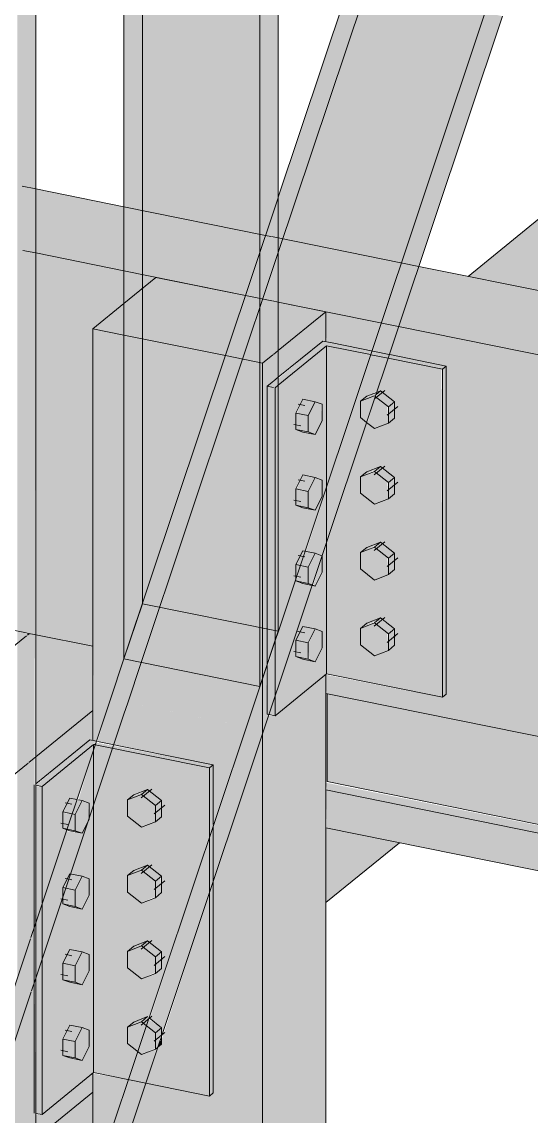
# Model space of a CAD drawing. Header units: inches. Extents: x -8719 to -3484, y -2874 to 4085.
# Drawn here: x -5557.04 to -5538.6, y -469.02 to -429.39 of the extents above; entities that cross this region are included whole.
import ezdxf

# ---------------------------------------------------------------- set-up
doc = ezdxf.new("R2010")
doc.units = ezdxf.units.IN
doc.header["$MEASUREMENT"] = 0
for name, color, linetype, lineweight in [('A-GLAZ-CWMG', 51, 'Continuous', 9), ('S-BEAM', 12, 'Continuous', 9), ('S-BEAM-1', 63, 'Continuous', 9), ('S-BEAM-2', 143, 'Continuous', 9), ('S-COLS', 52, 'Continuous', 9), ('S-COLS-1', 22, 'Continuous', 9), ('S-FSTN', 2, 'Continuous', 9)]:
    doc.layers.add(name, color=color, linetype=linetype, lineweight=lineweight)
doc.layers.add('A-GLAZ-CWMG-1', color=13, linetype='Continuous', lineweight=9, transparency=0.4)

# ---------------------------------------------------------------- blocks, each defined once
blk = doc.blocks.new('Dimension Lumber - GLULAM - 5_125 in_ x 15 in_-2000023-STRUCTURAL - 3D - SOUTHEAST')
at = {"layer": 'S-BEAM-1'}
h = blk.add_hatch(color=256, dxfattribs=at)
h.paths.add_polyline_path([(8643.268, -511.744), (8651, -505.452), (8651, -500.792), (8638.681, -510.816), (8643.182, -511.727)], flags=0)
h.paths.add_polyline_path([(8659.046, -498.905), (8662.241, -496.305), (8662.241, -495.074), (8660.468, -493.088), (8659.046, -494.244)], flags=0)
h.paths.add_polyline_path([(8662.241, -492.4), (8662.241, -491.645), (8661.85, -491.963)], flags=0)
h.paths.add_polyline_path([(8667.832, -491.756), (8668.614, -491.119), (8668.614, -486.459), (8667.832, -487.096), (8667.832, -488.652)], flags=0)
h.paths.add_polyline_path([(8676.618, -484.607), (8676.718, -484.525), (8676.618, -484.504)], flags=0)
h.paths.add_polyline_path([(8679.812, -479.915), (8679.812, -477.347), (8677.285, -479.403), (8677.841, -479.516)], flags=0)
h.paths.add_polyline_path([(8685.403, -477.458), (8688.597, -474.859), (8688.597, -470.199), (8685.403, -472.798)], flags=0)
h.paths.add_polyline_path([(8694.189, -470.309), (8697.383, -467.71), (8697.383, -463.05), (8694.189, -465.649)], flags=0)
h.paths.add_polyline_path([(8702.974, -463.16), (8706.169, -460.561), (8706.169, -455.901), (8702.974, -458.5)], flags=0)
h.paths.add_polyline_path([(8711.76, -456.011), (8713.827, -454.329), (8713.827, -452.005), (8711.76, -451.587), (8711.76, -453.924)], flags=0)
h.paths.add_polyline_path([(8732.006, -439.537), (8753.997, -421.642), (8749.411, -420.714), (8727.419, -438.609), (8730.838, -439.301)], flags=0)
h = blk.add_hatch(color=256, dxfattribs=at)
h.paths.add_polyline_path([(8651, -513.309), (8651, -505.452), (8643.268, -511.744)], flags=0)
h.paths.add_polyline_path([(8659.046, -512.728), (8662.241, -510.129), (8662.241, -496.305), (8659.046, -498.905), (8659.046, -508.648)], flags=0)
h.paths.add_polyline_path([(8667.832, -505.579), (8668.614, -504.942), (8668.614, -502.218), (8667.832, -501.341), (8667.832, -505.19)], flags=0)
h.paths.add_polyline_path([(8668.614, -499.544), (8668.614, -491.119), (8667.832, -491.756), (8667.832, -498.667)], flags=0)
h.paths.add_polyline_path([(8676.618, -498.43), (8679.812, -495.831), (8679.812, -485.151), (8676.718, -484.525), (8676.618, -484.607), (8676.618, -488.652)], flags=0)
h.paths.add_polyline_path([(8685.403, -491.281), (8686.229, -490.61), (8686.229, -486.45), (8685.403, -486.283), (8685.403, -490.016)], flags=0)
h.paths.add_polyline_path([(8695.475, -483.086), (8697.383, -481.533), (8697.383, -467.71), (8694.189, -470.309), (8694.189, -482.825), (8695.455, -483.082)], flags=0)
h.paths.add_polyline_path([(8688.597, -481.693), (8688.597, -474.859), (8685.403, -477.458), (8685.403, -481.047), (8687.571, -481.485)], flags=0)
h.paths.add_polyline_path([(8702.974, -476.984), (8706.169, -474.384), (8706.169, -460.561), (8702.974, -463.16)], flags=0)
h.paths.add_polyline_path([(8722.267, -461.285), (8724.931, -459.117), (8722.267, -458.578)], flags=0)
h.paths.add_polyline_path([(8711.76, -456.982), (8713.715, -455.391), (8713.827, -455.391), (8713.827, -454.329), (8711.76, -456.011)], flags=0)
h.paths.add_polyline_path([(8722.267, -456.944), (8722.315, -456.905), (8722.267, -456.905)], flags=0)
h.paths.add_polyline_path([(8736.597, -440.467), (8736.597, -437.484), (8736.291, -437.421), (8736.291, -436.051), (8732.006, -439.537), (8736.291, -440.405)], flags=0)
h.paths.add_polyline_path([(8743.739, -436.765), (8743.739, -431.673), (8743.432, -431.61), (8743.432, -430.24), (8737.072, -435.415), (8743.432, -436.703)], flags=0)
h.paths.add_polyline_path([(8750.88, -430.954), (8750.88, -425.862), (8750.573, -425.799), (8750.573, -424.429), (8744.213, -429.604), (8750.573, -430.892)], flags=0)
h.paths.add_polyline_path([(8753.997, -424.328), (8753.997, -421.642), (8751.355, -423.793)], flags=0)
at = {"layer": 'S-BEAM'}
for p, q in [((8749.411, -420.714), (8727.419, -438.609)), ((8711.427, -451.622), (8706.169, -455.901)), ((8711.528, -451.54), (8711.455, -451.6)), ((8711.76, -456.011), (8713.827, -454.329)), ((8711.509, -456.216), (8711.76, -456.011)), ((8706.169, -460.561), (8711.486, -456.234)), ((8722.267, -461.285), (8724.931, -459.117)), ((8711.794, -469.807), (8713.827, -468.153))]:
    blk.add_line(p, q, dxfattribs=at)
blk = doc.blocks.new('Rectangular Mullion - Stud - Vertical-1967715-STRUCTURAL - 3D - SOUTHEAST')
at = {"layer": 'A-GLAZ-CWMG-1'}
for points in [[(8719.931, -416.505), (8719.876, -415.765), (8715.624, -414.904), (8715.01, -415.509), (8719.876, -416.494)], [(8714.954, -421.404), (8719.876, -416.56), (8714.954, -415.563), (8714.954, -420.714)], [(8719.876, -416.56), (8719.876, -416.494), (8715.01, -415.509), (8715.013, -415.575), (8719.606, -416.505)], [(8720.083, -437.124), (8720.545, -435.741), (8720.545, -415.901), (8719.876, -416.56), (8719.876, -437.082), (8719.931, -437.093)], [(8719.931, -416.505), (8720.545, -415.901), (8719.901, -415.77), (8719.906, -415.901)], [(8719.876, -437.082), (8719.876, -416.56), (8714.954, -421.404), (8714.954, -436.086)], [(8714.954, -439.589), (8716.114, -438.645), (8719.355, -439.301), (8719.876, -437.743), (8719.876, -437.082), (8714.954, -436.086), (8714.954, -438.645)], [(8719.876, -437.743), (8720.083, -437.124), (8719.876, -437.082)], [(8714.954, -452.465), (8719.355, -439.301), (8716.114, -438.645), (8714.954, -439.589), (8714.954, -452.233)]]:
    blk.add_hatch(color=256, dxfattribs=at).paths.add_polyline_path(points, flags=0)
at = {"layer": 'A-GLAZ-CWMG'}
for p, q in [((8715.01, -415.509), (8715.624, -414.904)), ((8715.624, -415.633), (8715.624, -414.904)), ((8715.624, -414.904), (8719.901, -415.77)), ((8714.954, -415.563), (8715.01, -415.509)), ((8719.876, -416.56), (8714.954, -415.563)), ((8714.954, -415.563), (8714.954, -421.404)), ((8715.01, -415.509), (8719.931, -416.505)), ((8715.624, -420.745), (8715.624, -415.633)), ((8719.901, -415.77), (8720.545, -415.901)), ((8720.545, -415.901), (8719.931, -416.505)), ((8720.545, -415.901), (8720.545, -451.459)), ((8719.931, -416.505), (8719.876, -416.56)), ((8719.876, -416.56), (8719.876, -453.461)), ((8715.624, -450.462), (8715.624, -420.745)), ((8714.954, -421.404), (8714.954, -452.465)), ((8715.624, -450.462), (8714.954, -452.465)), ((8720.545, -451.459), (8715.624, -450.462)), ((8719.876, -453.461), (8720.545, -451.459)), ((8714.954, -452.465), (8719.876, -453.461))]:
    blk.add_line(p, q, dxfattribs=at)
blk = doc.blocks.new('Rectangular Mullion - Stud - Vertical-1967719-STRUCTURAL - 3D - SOUTHEAST')
at = {"layer": 'A-GLAZ-CWMG-1'}
for points in [[(8725.005, -438.12), (8728.035, -429.057), (8723.74, -428.187), (8723.252, -427.645), (8720.545, -435.771), (8720.545, -437.217), (8722.073, -437.527)], [(8725.631, -438.247), (8728.661, -429.184), (8728.035, -429.057), (8725.005, -438.12)], [(8720.545, -437.217), (8720.535, -435.771), (8720.083, -437.124), (8720.294, -437.167)], [(8720.545, -439.542), (8720.545, -437.217), (8720.083, -437.124), (8719.355, -439.301), (8720.335, -439.499)], [(8723.937, -441.313), (8725.005, -438.12), (8720.545, -437.217), (8720.545, -439.542), (8722.267, -439.89), (8722.295, -440.98), (8723.907, -441.307)], [(8724.564, -441.44), (8725.631, -438.247), (8725.005, -438.12), (8723.937, -441.313), (8724.253, -441.377)], [(8719.876, -453.461), (8720.146, -452.652), (8720.146, -442.586), (8720.545, -442.262), (8720.545, -439.542), (8719.355, -439.301), (8714.954, -452.465), (8719.388, -453.362)], [(8720.146, -452.652), (8720.545, -451.459), (8720.545, -442.262), (8720.146, -442.586), (8720.146, -451.459)], [(8719.876, -455.462), (8720.204, -454.479), (8720.146, -454.468), (8720.101, -452.789), (8719.388, -454.92)], [(8719.876, -455.462), (8719.388, -454.92), (8714.466, -453.924), (8714.954, -454.466), (8719.388, -455.364)]]:
    blk.add_hatch(color=256, dxfattribs=at).paths.add_polyline_path(points, flags=0)
h = blk.add_hatch(color=256, dxfattribs=at)
h.paths.add_polyline_path([(8719.388, -454.92), (8719.876, -453.461), (8714.954, -452.465), (8714.466, -453.924), (8717.69, -454.576)], flags=0)
h.paths.add_polyline_path([(8720.545, -442.262), (8722.155, -440.952), (8722.267, -440.952), (8722.267, -439.89), (8720.545, -439.542), (8720.545, -441.443)], flags=0)
h = blk.add_hatch(color=256, dxfattribs=at)
h.paths.add_polyline_path([(8720.545, -451.459), (8721.179, -449.559), (8721.232, -448.939), (8721.43, -448.544), (8721.523, -448.536), (8723.937, -441.313), (8722.155, -440.952), (8720.545, -442.315), (8720.545, -449.729)], flags=0)
h.paths.add_polyline_path([(8721.878, -447.08), (8721.179, -446.897), (8721.219, -446.224), (8721.472, -445.81), (8722.129, -445.985), (8722.129, -446.579), (8721.969, -446.897)], flags=0)
h.paths.add_polyline_path([(8721.878, -444.338), (8721.179, -444.155), (8721.232, -443.455), (8721.467, -443.068), (8722.129, -443.243), (8722.129, -443.837), (8721.952, -444.19)], flags=0)
h = blk.add_hatch(color=256, dxfattribs=at)
h.paths.add_polyline_path([(8720.204, -454.479), (8721.769, -449.8), (8721.179, -449.638), (8721.133, -449.702), (8720.146, -452.789), (8720.146, -454.468)], flags=0)
h.paths.add_polyline_path([(8722.128, -448.726), (8723.743, -443.895), (8723.526, -443.723), (8723.536, -443.121), (8723.883, -442.896), (8724.125, -442.753), (8724.564, -441.44), (8723.937, -441.313), (8721.552, -448.568), (8722.073, -448.706)], flags=0)
h = blk.add_hatch(color=256, dxfattribs=at)
h.paths.add_polyline_path([(8721.769, -449.8), (8722.128, -448.726), (8721.666, -448.591), (8721.514, -448.561), (8721.195, -449.644), (8721.674, -449.78)], flags=0)
h.paths.add_polyline_path([(8723.743, -443.895), (8724.099, -442.812), (8723.626, -443.048), (8723.526, -443.129), (8723.526, -443.723)], flags=0)
h = blk.add_hatch(color=256, dxfattribs=at)
h.paths.add_polyline_path([(8721.179, -449.563), (8721.487, -448.555), (8721.43, -448.544), (8721.179, -449.135), (8721.179, -449.559)], flags=0)
h.paths.add_polyline_path([(8721.878, -447.08), (8722.129, -446.579), (8722.129, -445.985), (8721.666, -445.85), (8721.43, -445.802), (8721.179, -446.394), (8721.195, -446.902), (8721.674, -447.039), (8721.853, -447.075)], flags=0)
h.paths.add_polyline_path([(8721.878, -444.338), (8722.129, -443.837), (8722.097, -443.232), (8721.556, -443.086), (8721.43, -443.06), (8721.179, -443.682), (8721.195, -444.16), (8721.674, -444.297)], flags=0)
at = {"layer": 'A-GLAZ-CWMG'}
for p, q in [((8720.545, -435.741), (8723.252, -427.645)), ((8723.74, -428.187), (8720.545, -437.742)), ((8728.174, -428.641), (8719.388, -454.92)), ((8728.661, -429.184), (8719.876, -455.462)), ((8714.954, -452.465), (8720.535, -435.771)), ((8720.545, -437.742), (8715.581, -452.592)), ((8714.466, -453.924), (8714.954, -452.465)), ((8715.581, -452.592), (8715.093, -454.05)), ((8715.093, -454.05), (8714.954, -454.466))]:
    blk.add_line(p, q, dxfattribs=at)
blk = doc.blocks.new('Rectangular Mullion - Stud - Vertical-V413-STRUCTURAL - 3D - SOUTHEAST')
at = {"layer": 'A-GLAZ-CWMG-1'}
h = blk.add_hatch(color=256, dxfattribs=at)
h.paths.add_polyline_path([(8710.603, -481.199), (8711.09, -479.74), (8706.169, -478.743), (8705.681, -480.202), (8710.408, -481.159)], flags=0)
h.paths.add_polyline_path([(8711.76, -477.737), (8712.76, -474.745), (8712.76, -469.021), (8711.76, -469.835)], flags=0)
h.paths.add_polyline_path([(8713.827, -471.554), (8715.116, -467.698), (8713.827, -467.474), (8713.827, -469.807)], flags=0)
h.paths.add_polyline_path([(8718.19, -458.505), (8719.249, -455.335), (8714.954, -454.466), (8714.466, -453.924), (8713.995, -455.448), (8718.19, -456.297), (8718.19, -458.462)], flags=0)
h = blk.add_hatch(color=256, dxfattribs=at)
h.paths.add_polyline_path([(8711.09, -481.741), (8712.76, -476.746), (8712.76, -474.745), (8710.603, -481.199), (8710.745, -481.357)], flags=0)
h.paths.add_polyline_path([(8713.827, -473.556), (8715.743, -467.825), (8715.116, -467.698), (8713.827, -471.554)], flags=0)
h.paths.add_polyline_path([(8718.19, -460.506), (8719.876, -455.462), (8719.249, -455.335), (8718.19, -458.505)], flags=0)
h = blk.add_hatch(color=256, dxfattribs=at)
h.paths.add_polyline_path([(8711.986, -468.963), (8713.855, -467.443), (8715.116, -467.698), (8715.456, -466.681), (8715.086, -466.387), (8715.086, -465.794), (8715.467, -465.551), (8715.854, -465.45), (8715.883, -465.403), (8718.19, -458.462), (8718.178, -456.295), (8713.943, -455.491), (8713.307, -457.563), (8713.689, -457.682), (8713.689, -458.276), (8713.438, -458.777), (8712.869, -458.703), (8711.76, -462.019), (8711.76, -468.918)], flags=0)
h.paths.add_polyline_path([(8713.438, -467.003), (8712.74, -466.812), (8712.781, -466.143), (8712.994, -465.725), (8713.689, -465.908), (8713.689, -466.501), (8713.439, -467)], flags=0)
h.paths.add_polyline_path([(8713.438, -464.261), (8712.74, -464.078), (8712.793, -463.378), (8712.991, -462.983), (8713.689, -463.166), (8713.689, -463.76), (8713.501, -464.134)], flags=0)
h.paths.add_polyline_path([(8715.59, -464.044), (8715.086, -463.646), (8715.086, -463.052), (8715.467, -462.81), (8715.854, -462.708), (8716.316, -463.074), (8716.286, -463.693), (8715.94, -463.909), (8715.593, -464.043)], flags=0)
h.paths.add_polyline_path([(8713.438, -461.519), (8712.74, -461.336), (8712.779, -460.663), (8712.991, -460.241), (8713.689, -460.424), (8713.689, -461.018), (8713.53, -461.336)], flags=0)
h.paths.add_polyline_path([(8715.59, -461.303), (8715.086, -460.904), (8715.086, -460.31), (8715.469, -460.067), (8715.854, -459.966), (8716.316, -460.332), (8716.281, -460.954), (8715.94, -461.167), (8715.602, -461.298)], flags=0)
h.paths.add_polyline_path([(8715.59, -458.561), (8715.086, -458.162), (8715.096, -457.56), (8715.443, -457.335), (8715.813, -457.192), (8716.316, -457.591), (8716.281, -458.213), (8715.93, -458.429), (8715.667, -458.531)], flags=0)
h = blk.add_hatch(color=256, dxfattribs=at)
h.paths.add_polyline_path([(8713.438, -467.003), (8713.689, -466.501), (8713.689, -465.908), (8713.226, -465.772), (8712.991, -465.725), (8712.74, -466.316), (8712.779, -466.834), (8713.318, -466.978)], flags=0)
h.paths.add_polyline_path([(8715.456, -466.68), (8715.854, -465.45), (8715.813, -465.417), (8715.31, -465.612), (8715.086, -465.794), (8715.11, -466.406), (8715.389, -466.627)], flags=0)
h.paths.add_polyline_path([(8713.438, -464.261), (8713.689, -463.76), (8713.689, -463.166), (8713.226, -463.031), (8712.991, -462.983), (8712.74, -463.575), (8712.755, -464.083), (8713.307, -464.234), (8713.403, -464.254)], flags=0)
h.paths.add_polyline_path([(8715.59, -464.044), (8716.213, -463.752), (8716.316, -463.668), (8716.269, -463.036), (8715.813, -462.676), (8715.272, -462.901), (8715.086, -463.052), (8715.086, -463.646), (8715.511, -463.982)], flags=0)
h.paths.add_polyline_path([(8713.438, -461.519), (8713.689, -461.018), (8713.689, -460.424), (8713.226, -460.289), (8712.991, -460.241), (8712.74, -460.833), (8712.747, -461.338), (8713.307, -461.492), (8713.413, -461.514)], flags=0)
h.paths.add_polyline_path([(8715.59, -461.303), (8716.213, -461.01), (8716.316, -460.926), (8716.269, -460.295), (8715.813, -459.934), (8715.248, -460.179), (8715.086, -460.31), (8715.086, -460.904), (8715.587, -461.3)], flags=0)
h.paths.add_polyline_path([(8713.438, -458.777), (8713.689, -458.276), (8713.658, -457.671), (8713.25, -457.561), (8712.887, -458.648), (8713.307, -458.751)], flags=0)
h.paths.add_polyline_path([(8715.59, -458.561), (8716.159, -458.312), (8716.316, -458.184), (8716.286, -457.566), (8715.813, -457.192), (8715.186, -457.487), (8715.086, -457.568), (8715.086, -458.162), (8715.465, -458.462)], flags=0)
h = blk.add_hatch(color=256, dxfattribs=at)
h.paths.add_polyline_path([(8715.743, -467.825), (8716.132, -466.56), (8715.94, -466.651), (8715.547, -466.753), (8715.456, -466.681), (8715.116, -467.698), (8715.59, -467.794)], flags=0)
h.paths.add_polyline_path([(8716.316, -466.109), (8718.19, -460.506), (8718.19, -458.505), (8715.897, -465.484), (8716.316, -465.816), (8716.316, -466.018)], flags=0)
for points in [[(8708.171, -472.755), (8711.76, -469.807), (8711.707, -462.178), (8709.156, -469.807)], [(8715.59, -466.786), (8716.182, -466.511), (8716.316, -465.998), (8716.269, -465.778), (8715.846, -465.514), (8715.456, -466.681), (8715.547, -466.753)], [(8711.76, -469.835), (8713.827, -468.153), (8713.827, -467.466), (8711.986, -468.963), (8711.76, -468.963), (8711.76, -469.807)], [(8712.76, -474.745), (8713.827, -471.554), (8713.827, -468.153), (8712.76, -469.021), (8712.76, -469.807)], [(8711.09, -479.74), (8711.76, -477.737), (8711.76, -469.835), (8708.171, -472.755), (8706.169, -478.743), (8710.745, -479.67)], [(8712.76, -476.746), (8713.827, -473.556), (8713.827, -471.554), (8712.76, -474.745)], [(8711.09, -481.741), (8710.603, -481.199), (8705.681, -480.202), (8706.169, -480.745), (8710.745, -481.671)]]:
    blk.add_hatch(color=256, dxfattribs=at).paths.add_polyline_path(points, flags=0)
at = {"layer": 'A-GLAZ-CWMG'}
for p, q in [((8711.76, -462.019), (8714.466, -453.924)), ((8714.954, -454.466), (8711.76, -464.02)), ((8719.388, -454.92), (8710.603, -481.199)), ((8719.876, -455.462), (8711.09, -481.741)), ((8711.583, -462.55), (8711.76, -462.019)), ((8706.169, -478.743), (8711.567, -462.597)), ((8711.76, -464.02), (8711.605, -464.483)), ((8711.591, -464.524), (8706.795, -478.87)), ((8705.681, -480.202), (8706.169, -478.743)), ((8706.795, -478.87), (8706.307, -480.329)), ((8706.307, -480.329), (8706.169, -480.745))]:
    blk.add_line(p, q, dxfattribs=at)
blk = doc.blocks.new('Rectangular Mullion - Stud - Vertical-1967722-STRUCTURAL - 3D - SOUTHEAST')
at = {"layer": 'A-GLAZ-CWMG-1'}
h = blk.add_hatch(color=256, dxfattribs=at)
h.paths.add_polyline_path([(8711.09, -451.896), (8711.528, -451.54), (8711.09, -451.451)], flags=0)
h.paths.add_polyline_path([(8711.76, -435.439), (8711.76, -424.549), (8711.09, -425.208), (8711.09, -435.303), (8711.265, -435.339)], flags=0)
for points in [[(8711.09, -464.022), (8711.707, -462.178), (8711.76, -435.439), (8711.09, -435.303), (8711.09, -451.451), (8711.528, -451.54), (8711.09, -451.896), (8711.09, -461.298)], [(8711.707, -462.178), (8711.76, -462.019), (8711.707, -461.298)]]:
    blk.add_hatch(color=256, dxfattribs=at).paths.add_polyline_path(points, flags=0)
at = {"layer": 'A-GLAZ-CWMG'}
blk.add_line((8711.76, -424.549), (8711.76, -477.737), dxfattribs=at)
blk = doc.blocks.new('Plywood Web Joist - 11 7_8_ TJI110 _ 16_ O_C_-1950765-STRUCTURAL - 3D - SOUTHEAST')
at = {"layer": 'S-BEAM-2'}
h = blk.add_hatch(color=256, dxfattribs=at)
h.paths.add_polyline_path([(8878.894, -488.602), (8877.155, -486.474), (8874.402, -484.511), (8853.418, -480.263), (8847.729, -482.016), (8848, -482.348), (8878.758, -488.575)], flags=0)
h.paths.add_polyline_path([(8833.221, -478.403), (8834.554, -477.992), (8833.038, -476.138), (8832.21, -475.97), (8830.533, -476.487), (8832.551, -477.926)], flags=0)
h.paths.add_polyline_path([(8810.147, -474.685), (8813.362, -473.694), (8810.674, -471.778), (8809.917, -472.011), (8809.917, -474.639)], flags=0)
h.paths.add_polyline_path([(8776.175, -467.096), (8778.593, -465.116), (8778.256, -465.048), (8777.352, -465.937)], flags=0)
h.paths.add_polyline_path([(8763.589, -465.26), (8766.72, -462.712), (8722.315, -453.723), (8722.315, -456.905), (8762.228, -464.985)], flags=0)
h = blk.add_hatch(color=256, dxfattribs=at)
h.paths.add_polyline_path([(8879.065, -488.949), (8879.065, -488.811), (8878.894, -488.602), (8848, -482.348), (8848.305, -482.722), (8878.758, -488.886)], flags=0)
h.paths.add_polyline_path([(8809.917, -474.756), (8810.147, -474.685), (8809.917, -474.639)], flags=0)
h.paths.add_polyline_path([(8763.282, -465.51), (8763.589, -465.26), (8722.267, -456.944), (8722.315, -457.217), (8762.228, -465.297)], flags=0)
h = blk.add_hatch(color=256, dxfattribs=at)
h.paths.add_polyline_path([(8879.065, -490.319), (8879.065, -488.949), (8848.305, -482.722), (8849.648, -484.364), (8878.758, -490.257)], flags=0)
h.paths.add_polyline_path([(8761.933, -466.608), (8763.282, -465.51), (8722.267, -457.207), (8722.315, -458.588), (8761.558, -466.532)], flags=0)
at = {"layer": 'S-BEAM'}
for p, q in [((8722.315, -456.905), (8722.315, -453.723)), ((8722.267, -457.207), (8763.282, -465.51)), ((8763.589, -465.26), (8722.315, -456.905)), ((8761.933, -466.608), (8722.267, -458.578))]:
    blk.add_line(p, q, dxfattribs=at)
blk = doc.blocks.new('Dimension Lumber - GLULAM - 5_125 in_ x 15 in_-2000026-STRUCTURAL - 3D - SOUTHEAST')
at = {"layer": 'S-BEAM-1'}
h = blk.add_hatch(color=256, dxfattribs=at)
h.paths.add_polyline_path([(8894.08, -474.671), (8896.368, -472.81), (8894.459, -472.424), (8894.08, -472.732), (8894.08, -474.258)], flags=0)
h.paths.add_polyline_path([(8885.207, -472.875), (8883.203, -470.145), (8871.835, -467.865), (8874.09, -470.625), (8879.854, -471.791)], flags=0)
h.paths.add_polyline_path([(8843.447, -464.421), (8845.39, -463.823), (8842.781, -461.962), (8842.624, -461.93), (8838.073, -463.333), (8842.824, -464.295)], flags=0)
h.paths.add_polyline_path([(8819.504, -459.574), (8818.624, -458.498), (8816.865, -459.04)], flags=0)
h.paths.add_polyline_path([(8792.236, -454.055), (8794.512, -452.191), (8791.862, -451.654), (8789.904, -453.582), (8792.198, -454.047)], flags=0)
h.paths.add_polyline_path([(8780.324, -451.643), (8782.611, -449.782), (8725.631, -438.247), (8724.904, -440.424), (8774.666, -450.498)], flags=0)
h.paths.add_polyline_path([(8714.954, -438.41), (8714.954, -436.086), (8711.76, -435.439), (8711.76, -437.763), (8714.466, -438.311)], flags=0)
h.paths.add_polyline_path([(8706.169, -436.631), (8706.169, -434.307), (8702.974, -433.66), (8702.974, -435.985), (8704.541, -436.302)], flags=0)
h.paths.add_polyline_path([(8694.544, -434.278), (8696.503, -432.35), (8689.263, -430.885), (8686.975, -432.746), (8693.519, -434.071)], flags=0)
h = blk.add_hatch(color=256, dxfattribs=at)
h.paths.add_polyline_path([(8874.402, -484.511), (8863.91, -477.029), (8853.418, -480.263), (8871.923, -484.009)], flags=0)
h.paths.add_polyline_path([(8883.314, -481.414), (8883.347, -473.578), (8883.454, -473.491), (8885.641, -473.934), (8885.641, -473.465), (8885.207, -472.875), (8874.09, -470.625), (8882.337, -480.717), (8883.299, -481.403)], flags=0)
h.paths.add_polyline_path([(8833.038, -476.138), (8832.762, -475.8), (8832.21, -475.97), (8832.551, -476.039)], flags=0)
h.paths.add_polyline_path([(8842.452, -475.558), (8855.994, -471.384), (8853.306, -469.468), (8840.66, -473.366), (8842.065, -475.085)], flags=0)
h.paths.add_polyline_path([(8822.617, -470.842), (8827.485, -469.341), (8825.693, -467.149), (8819.93, -468.925), (8821.166, -469.807)], flags=0)
h.paths.add_polyline_path([(8835.382, -466.907), (8843.447, -464.421), (8838.073, -463.333), (8833.591, -464.715)], flags=0)
h.paths.add_polyline_path([(8778.593, -465.116), (8790.372, -455.477), (8790.423, -455.539), (8792.198, -454.047), (8789.904, -453.582), (8778.256, -465.048)], flags=0)
h.paths.add_polyline_path([(8812.014, -463.28), (8820.416, -460.691), (8819.504, -459.574), (8816.865, -459.04), (8811.638, -460.651), (8810.092, -461.91), (8811.909, -463.206)], flags=0)
h.paths.add_polyline_path([(8766.72, -462.712), (8780.324, -451.643), (8724.904, -440.424), (8724.582, -441.443), (8726.629, -441.858), (8726.629, -453.739), (8726.49, -453.853), (8722.267, -453.035), (8722.295, -453.719), (8762.228, -461.803)], flags=0)
h.paths.add_polyline_path([(8713.827, -452.005), (8713.827, -440.506), (8714.954, -439.589), (8714.954, -438.41), (8711.76, -437.763), (8711.76, -451.587), (8713.307, -451.9)], flags=0)
h.paths.add_polyline_path([(8706.169, -450.455), (8706.169, -436.631), (8702.974, -435.985), (8702.974, -449.808), (8704.541, -450.125)], flags=0)
h.paths.add_polyline_path([(8697.383, -448.676), (8697.383, -438.7), (8694.189, -441.845), (8694.189, -448.03)], flags=0)
h.paths.add_polyline_path([(8686.975, -441.728), (8694.544, -434.278), (8686.975, -432.746), (8686.975, -441.128)], flags=0)
at = {"layer": 'S-BEAM'}
for p, q in [((8711.76, -435.439), (8711.265, -435.339)), ((8714.954, -436.086), (8711.76, -435.439)), ((8720.083, -437.124), (8714.954, -436.086)), ((8720.271, -437.162), (8720.083, -437.124)), ((8720.545, -437.217), (8720.294, -437.167)), ((8725.631, -438.247), (8720.545, -437.217)), ((8711.292, -437.669), (8711.76, -437.763)), ((8711.76, -437.763), (8714.954, -438.41)), ((8782.611, -449.782), (8725.631, -438.247)), ((8714.954, -438.41), (8719.355, -439.301)), ((8719.355, -439.301), (8720.316, -439.495)), ((8720.335, -439.499), (8720.545, -439.542)), ((8720.545, -439.542), (8724.904, -440.424)), ((8724.904, -440.424), (8780.324, -451.643)), ((8706.169, -450.455), (8711.426, -451.519)), ((8711.454, -451.525), (8711.76, -451.587)), ((8711.76, -451.587), (8713.827, -452.005)), ((8722.267, -453.714), (8766.72, -462.712))]:
    blk.add_line(p, q, dxfattribs=at)
blk = doc.blocks.new('060523 - W_P_C - Fastenings - Column Base _ Top with X Bracing - Custom - CUSTOM - L5_x5_x5_16_x13_ - RAW STEEL-2278160-STRUCTURAL - 3D - SOUTHEAST')
at = {"layer": 'S-FSTN'}
h = blk.add_hatch(color=256, dxfattribs=at)
h.paths.add_polyline_path([(8726.49, -453.853), (8726.455, -441.964), (8724.52, -441.573), (8724.106, -442.81), (8724.253, -442.753), (8724.756, -443.151), (8724.721, -443.773), (8724.369, -443.99), (8723.989, -444.09), (8723.743, -443.895), (8722.295, -448.236), (8722.295, -453.003), (8724.742, -453.499)], flags=0)
h.paths.add_polyline_path([(8724.029, -452.347), (8723.526, -451.948), (8723.526, -451.355), (8723.907, -451.112), (8724.293, -451.01), (8724.756, -451.377), (8724.725, -451.995), (8724.412, -452.199)], flags=0)
h.paths.add_polyline_path([(8724.029, -449.605), (8723.526, -449.206), (8723.526, -448.613), (8723.907, -448.37), (8724.293, -448.269), (8724.756, -448.635), (8724.725, -449.254), (8724.379, -449.47), (8724.033, -449.604)], flags=0)
h.paths.add_polyline_path([(8724.029, -446.863), (8723.526, -446.437), (8723.526, -445.871), (8723.909, -445.628), (8724.293, -445.527), (8724.756, -445.893), (8724.721, -446.515), (8724.379, -446.728), (8724.107, -446.833)], flags=0)
for points in [[(8726.49, -441.971), (8726.618, -441.855), (8724.563, -441.443), (8724.52, -441.573), (8726.455, -441.964)], [(8726.49, -453.853), (8726.629, -453.739), (8726.629, -441.858), (8726.49, -441.971), (8726.49, -452.789)], [(8724.029, -444.122), (8724.533, -443.927), (8724.49, -443.299), (8724.05, -442.978), (8723.78, -443.924)], [(8724.533, -443.333), (8724.725, -443.127), (8724.253, -442.753), (8724.07, -442.966), (8724.52, -443.323)], [(8724.533, -443.927), (8724.756, -443.745), (8724.725, -443.176), (8724.533, -443.333), (8724.533, -443.808)], [(8723.526, -445.871), (8724.166, -445.565), (8724.166, -445.528), (8723.688, -445.739)], [(8724.029, -446.863), (8724.533, -446.668), (8724.49, -446.041), (8724.029, -445.676), (8723.526, -445.871), (8723.526, -446.465), (8724.026, -446.861)], [(8724.533, -446.075), (8724.725, -445.869), (8724.219, -445.522), (8724.07, -445.708), (8724.52, -446.065)], [(8724.533, -446.668), (8724.756, -446.487), (8724.725, -445.918), (8724.533, -446.075), (8724.533, -446.55)], [(8723.526, -448.613), (8724.166, -448.307), (8724.166, -448.27), (8723.711, -448.462)], [(8724.029, -449.605), (8724.533, -449.41), (8724.49, -448.783), (8724.029, -448.418), (8723.526, -448.613), (8723.526, -449.206), (8723.95, -449.543)], [(8724.533, -448.817), (8724.742, -448.624), (8724.219, -448.264), (8724.07, -448.45), (8724.52, -448.807)], [(8721.878, -449.822), (8722.129, -449.32), (8722.128, -448.726), (8721.812, -449.797), (8721.842, -449.808)], [(8724.533, -449.41), (8724.756, -449.229), (8724.742, -448.646), (8724.533, -448.864), (8724.533, -449.292)], [(8721.627, -451.877), (8721.878, -451.376), (8721.43, -451.286), (8721.195, -451.79), (8721.603, -451.872)], [(8723.526, -451.355), (8724.166, -451.049), (8724.166, -451.012), (8723.749, -451.173)], [(8724.029, -452.347), (8724.533, -452.152), (8724.49, -451.524), (8724.029, -451.16), (8723.526, -451.355), (8723.549, -451.967), (8723.896, -452.241)], [(8724.533, -451.558), (8724.718, -451.347), (8724.219, -451.005), (8724.07, -451.192), (8724.52, -451.549)], [(8721.878, -452.563), (8722.129, -452.062), (8722.129, -451.469), (8721.878, -451.376), (8721.627, -451.957), (8721.674, -452.488), (8721.731, -452.509)], [(8724.533, -452.152), (8724.756, -451.97), (8724.725, -451.402), (8724.533, -451.558), (8724.533, -452.086)], [(8721.627, -452.471), (8721.603, -451.872), (8721.179, -451.787), (8721.219, -452.388), (8721.626, -452.471)], [(8721.878, -452.563), (8721.299, -452.405), (8721.758, -452.539)], [(8720.426, -454.524), (8720.426, -453.817), (8720.204, -454.479)]]:
    blk.add_hatch(color=256, dxfattribs=at).paths.add_polyline_path(points, flags=0)
h = blk.add_hatch(color=256, dxfattribs=at)
h.paths.add_polyline_path([(8720.426, -454.524), (8722.295, -453.003), (8722.267, -448.312), (8722.129, -448.727), (8722.129, -449.32), (8721.843, -449.815), (8721.752, -449.85), (8720.426, -453.817)], flags=0)
h.paths.add_polyline_path([(8721.878, -452.563), (8721.179, -452.373), (8721.221, -451.704), (8721.434, -451.286), (8722.129, -451.469), (8722.129, -452.062), (8721.879, -452.561)], flags=0)
for p, q in [((8722.155, -440.952), (8720.545, -442.262)), ((8722.435, -441.009), (8722.155, -440.952)), ((8722.435, -441.009), (8724.564, -441.44)), ((8720.545, -442.546), (8722.295, -441.122)), ((8723.882, -441.443), (8722.295, -441.122)), ((8722.295, -441.122), (8722.295, -448.226)), ((8724.52, -441.573), (8723.893, -441.446)), ((8726.49, -441.971), (8724.52, -441.573)), ((8724.582, -441.443), (8726.629, -441.858)), ((8726.49, -441.971), (8726.629, -441.858)), ((8726.49, -453.853), (8726.49, -441.971)), ((8726.629, -441.858), (8726.629, -453.739)), ((8720.372, -442.403), (8720.146, -442.586)), ((8720.146, -442.586), (8720.376, -442.633)), ((8720.146, -442.586), (8720.146, -452.652)), ((8720.545, -442.262), (8720.386, -442.391)), ((8720.426, -442.643), (8720.545, -442.546)), ((8720.426, -442.643), (8720.426, -451.815)), ((8724.029, -442.934), (8723.526, -443.129)), ((8724.029, -442.934), (8723.526, -443.129)), ((8723.526, -443.129), (8723.749, -442.948)), ((8723.526, -443.129), (8723.749, -442.948)), ((8723.749, -442.948), (8724.106, -442.81)), ((8723.749, -442.948), (8724.106, -442.81)), ((8724.404, -442.739), (8724.027, -443.047)), ((8724.404, -442.739), (8724.027, -443.047)), ((8724.533, -443.333), (8724.057, -442.956)), ((8724.533, -443.333), (8724.057, -442.956)), ((8724.253, -442.753), (8724.077, -442.895)), ((8724.253, -442.753), (8724.077, -442.895)), ((8724.106, -442.81), (8724.253, -442.753)), ((8724.106, -442.81), (8724.253, -442.753)), ((8724.253, -442.753), (8724.756, -443.151)), ((8724.253, -442.753), (8724.756, -443.151)), ((8721.43, -443.06), (8721.179, -443.561)), ((8721.43, -443.06), (8721.179, -443.561)), ((8721.505, -443.286), (8721.26, -443.237)), ((8721.505, -443.286), (8721.26, -443.237)), ((8721.43, -443.06), (8721.878, -443.151)), ((8721.878, -443.151), (8721.43, -443.06)), ((8721.627, -443.652), (8721.878, -443.151)), ((8721.627, -443.652), (8721.878, -443.151)), ((8721.878, -443.151), (8722.129, -443.243)), ((8721.878, -443.151), (8722.129, -443.243)), ((8722.129, -443.837), (8722.129, -443.243)), ((8722.129, -443.243), (8722.129, -443.837)), ((8723.526, -443.129), (8723.526, -443.723)), ((8723.526, -443.129), (8723.526, -443.723)), ((8724.489, -443.637), (8724.878, -443.321)), ((8724.489, -443.637), (8724.878, -443.321)), ((8724.756, -443.151), (8724.533, -443.333)), ((8724.756, -443.151), (8724.533, -443.333)), ((8724.533, -443.927), (8724.533, -443.333)), ((8724.533, -443.927), (8724.533, -443.333)), ((8724.756, -443.151), (8724.756, -443.745)), ((8724.756, -443.151), (8724.756, -443.745)), ((8721.627, -443.652), (8721.179, -443.561)), ((8721.179, -443.561), (8721.179, -444.155)), ((8721.627, -443.652), (8721.179, -443.561)), ((8721.179, -443.561), (8721.179, -444.155)), ((8721.627, -444.245), (8721.627, -443.652)), ((8721.627, -444.245), (8721.627, -443.652)), ((8723.526, -443.723), (8723.743, -443.895)), ((8723.526, -443.723), (8723.743, -443.895)), ((8724.756, -443.745), (8724.533, -443.927)), ((8724.756, -443.745), (8724.533, -443.927)), ((8721.111, -443.972), (8721.356, -444.021)), ((8721.111, -443.972), (8721.356, -444.021)), ((8721.179, -444.155), (8721.627, -444.245)), ((8721.43, -444.247), (8721.179, -444.155)), ((8721.179, -444.155), (8721.627, -444.245)), ((8721.179, -444.155), (8721.43, -444.247)), ((8721.878, -444.338), (8722.129, -443.837)), ((8721.878, -444.338), (8722.129, -443.837)), ((8723.743, -443.895), (8724.029, -444.122)), ((8723.743, -443.895), (8724.029, -444.122)), ((8724.029, -444.122), (8724.533, -443.927)), ((8724.029, -444.122), (8724.533, -443.927)), ((8721.43, -444.247), (8721.878, -444.338)), ((8721.43, -444.247), (8721.878, -444.338)), ((8721.627, -444.245), (8721.878, -444.338)), ((8721.878, -444.338), (8721.627, -444.245)), ((8724.029, -445.676), (8723.526, -445.871)), ((8723.526, -445.871), (8723.749, -445.689)), ((8723.749, -445.689), (8724.253, -445.495)), ((8724.404, -445.481), (8724.016, -445.797)), ((8724.253, -445.495), (8724.029, -445.676)), ((8724.533, -446.075), (8724.029, -445.676)), ((8724.253, -445.495), (8724.756, -445.893)), ((8721.179, -446.303), (8721.43, -445.802)), ((8721.505, -446.028), (8721.26, -445.978)), ((8721.878, -445.893), (8721.43, -445.802)), ((8721.878, -445.893), (8721.627, -446.394)), ((8722.129, -445.985), (8721.878, -445.893)), ((8722.129, -445.985), (8722.129, -446.579)), ((8723.526, -445.871), (8723.526, -446.465)), ((8724.489, -446.379), (8724.878, -446.063)), ((8724.756, -445.893), (8724.533, -446.075)), ((8724.533, -446.668), (8724.533, -446.075)), ((8724.756, -445.893), (8724.756, -446.487)), ((8721.179, -446.897), (8721.179, -446.303)), ((8721.627, -446.394), (8721.179, -446.303)), ((8721.627, -446.987), (8721.627, -446.394)), ((8723.526, -446.465), (8724.029, -446.863)), ((8724.756, -446.487), (8724.533, -446.668)), ((8721.111, -446.714), (8721.356, -446.763)), ((8721.43, -446.989), (8721.179, -446.897)), ((8721.627, -446.987), (8721.179, -446.897)), ((8722.129, -446.579), (8721.878, -447.08)), ((8724.029, -446.863), (8724.533, -446.668)), ((8721.43, -446.989), (8721.878, -447.08)), ((8721.878, -447.08), (8721.627, -446.987)), ((8721.43, -448.544), (8721.179, -449.045)), ((8721.878, -448.634), (8721.43, -448.544)), ((8722.295, -448.226), (8722.295, -453.003)), ((8723.526, -448.613), (8724.029, -448.418)), ((8723.749, -448.431), (8723.526, -448.613)), ((8724.253, -448.236), (8723.749, -448.431)), ((8724.404, -448.223), (8724.016, -448.539)), ((8724.029, -448.418), (8724.253, -448.236)), ((8724.533, -448.817), (8724.029, -448.418)), ((8724.253, -448.236), (8724.756, -448.635)), ((8721.505, -448.77), (8721.26, -448.72)), ((8721.627, -449.135), (8721.878, -448.634)), ((8721.878, -448.634), (8722.128, -448.726)), ((8722.129, -449.32), (8722.129, -448.727)), ((8723.526, -448.613), (8723.526, -449.206)), ((8724.489, -449.121), (8724.878, -448.805)), ((8724.756, -448.635), (8724.533, -448.817)), ((8724.533, -449.41), (8724.533, -448.817)), ((8724.756, -448.635), (8724.756, -449.229)), ((8721.627, -449.135), (8721.179, -449.045)), ((8721.179, -449.045), (8721.179, -449.638)), ((8721.627, -449.729), (8721.627, -449.135)), ((8721.878, -449.822), (8722.129, -449.32)), ((8723.526, -449.206), (8724.029, -449.605)), ((8724.756, -449.229), (8724.533, -449.41)), ((8721.111, -449.455), (8721.356, -449.505)), ((8721.179, -449.638), (8721.627, -449.729)), ((8721.43, -449.731), (8721.179, -449.638)), ((8721.769, -449.8), (8721.43, -449.731)), ((8721.627, -449.729), (8721.774, -449.783)), ((8724.029, -449.605), (8724.533, -449.41)), ((8721.878, -449.822), (8721.769, -449.8)), ((8721.774, -449.783), (8721.878, -449.822)), ((8721.179, -451.787), (8721.43, -451.286)), ((8721.43, -451.286), (8721.878, -451.376)), ((8724.029, -451.16), (8723.526, -451.355)), ((8723.526, -451.355), (8723.749, -451.173)), ((8723.749, -451.173), (8724.253, -450.978)), ((8724.404, -450.965), (8724.016, -451.281)), ((8724.253, -450.978), (8724.029, -451.16)), ((8724.533, -451.558), (8724.029, -451.16)), ((8724.253, -450.978), (8724.756, -451.377)), ((8721.505, -451.512), (8721.216, -451.453)), ((8721.878, -451.376), (8721.627, -451.877)), ((8721.878, -451.376), (8722.129, -451.469)), ((8722.129, -451.469), (8722.129, -452.062)), ((8723.526, -451.355), (8723.526, -451.948)), ((8724.489, -451.863), (8724.878, -451.547)), ((8724.756, -451.377), (8724.533, -451.558)), ((8724.533, -451.558), (8724.533, -452.152)), ((8724.756, -451.97), (8724.756, -451.377)), ((8720.426, -451.815), (8720.426, -453.817)), ((8721.179, -452.38), (8721.179, -451.787)), ((8721.627, -451.877), (8721.179, -451.787)), ((8721.627, -451.877), (8721.627, -452.471)), ((8721.878, -452.563), (8722.129, -452.062)), ((8723.526, -451.948), (8724.029, -452.347)), ((8724.533, -452.152), (8724.756, -451.97)), ((8721.111, -452.197), (8721.356, -452.247)), ((8721.43, -452.473), (8721.179, -452.38)), ((8721.627, -452.471), (8721.179, -452.38)), ((8721.43, -452.473), (8721.878, -452.563)), ((8721.878, -452.563), (8721.627, -452.471)), ((8724.533, -452.152), (8724.029, -452.347)), ((8720.146, -452.652), (8720.146, -454.468)), ((8720.426, -454.524), (8722.295, -453.003)), ((8726.49, -453.853), (8722.295, -453.003)), ((8720.426, -453.817), (8720.426, -454.524)), ((8726.629, -453.739), (8726.49, -453.853)), ((8720.146, -454.468), (8720.204, -454.479)), ((8720.204, -454.479), (8720.426, -454.524))]:
    blk.add_line(p, q, dxfattribs=at)
blk = doc.blocks.new('060523 - W_P_C - Fastenings - Column Base _ Top with X Bracing - Custom - CUSTOM - L5_x5_x5_16_x13_ - RAW STEEL-V465-STRUCTURAL - 3D - SOUTHEAST')
at = {"layer": 'S-FSTN'}
for points in [[(8711.986, -457.082), (8713.959, -455.441), (8713.715, -455.391), (8711.76, -457.036)], [(8711.986, -461.342), (8712.869, -458.642), (8712.74, -458.594), (8712.793, -457.894), (8713.027, -457.507), (8713.253, -457.552), (8713.855, -455.751), (8713.827, -455.585), (8711.986, -457.082), (8711.986, -461.298)], [(8713.915, -455.573), (8713.943, -455.491), (8713.855, -455.561)], [(8711.76, -462.019), (8711.986, -461.298), (8711.986, -457.082), (8711.76, -457.082), (8711.76, -461.298)], [(8713.08, -458.069), (8713.226, -457.547), (8712.991, -457.499), (8712.781, -458.009), (8712.907, -458.034)], [(8712.894, -458.625), (8713.08, -458.069), (8712.74, -458.04), (8712.755, -458.597)], [(8712.887, -458.648), (8712.894, -458.625), (8712.755, -458.6)], [(8718.05, -468.292), (8718.19, -468.178), (8718.19, -460.506), (8718.05, -460.923), (8718.05, -466.511)], [(8716.178, -466.522), (8716.316, -466.41), (8716.274, -466.236), (8716.182, -466.511)]]:
    blk.add_hatch(color=256, dxfattribs=at).paths.add_polyline_path(points, flags=0)
h = blk.add_hatch(color=256, dxfattribs=at)
h.paths.add_polyline_path([(8718.05, -468.292), (8718.05, -460.923), (8716.316, -466.272), (8716.286, -466.435), (8716.155, -466.591), (8715.743, -467.825), (8716.302, -467.938)], flags=0)
h.paths.add_polyline_path([(8713.855, -455.751), (8713.915, -455.573), (8713.855, -455.561)], flags=0)
for p, q in [((8713.715, -455.391), (8711.76, -456.982)), ((8711.986, -457.082), (8713.855, -455.561)), ((8713.959, -455.441), (8713.715, -455.391)), ((8713.915, -455.573), (8713.855, -455.561)), ((8713.855, -455.561), (8713.855, -455.751)), ((8718.05, -456.411), (8713.915, -455.573)), ((8713.995, -455.448), (8718.19, -456.297)), ((8713.855, -455.751), (8713.855, -467.443)), ((8718.05, -456.411), (8718.19, -456.297)), ((8718.05, -460.923), (8718.05, -456.411)), ((8718.19, -456.297), (8718.19, -458.462)), ((8711.707, -457.026), (8711.707, -462.178)), ((8711.76, -457.036), (8711.986, -457.082)), ((8711.986, -457.082), (8711.986, -461.298)), ((8715.31, -457.387), (8715.813, -457.192)), ((8715.31, -457.387), (8715.813, -457.192)), ((8715.965, -457.179), (8715.576, -457.495)), ((8715.965, -457.179), (8715.576, -457.495)), ((8715.813, -457.192), (8715.59, -457.374)), ((8715.813, -457.192), (8715.59, -457.374)), ((8715.813, -457.192), (8716.316, -457.591)), ((8715.813, -457.192), (8716.316, -457.591)), ((8712.991, -457.499), (8712.74, -458)), ((8712.991, -457.499), (8712.74, -458)), ((8712.991, -457.499), (8713.253, -457.552)), ((8713.253, -457.552), (8712.991, -457.499)), ((8713.187, -458.091), (8713.438, -457.59)), ((8713.187, -458.091), (8713.438, -457.59)), ((8713.307, -457.563), (8713.438, -457.59)), ((8713.438, -457.59), (8713.307, -457.563)), ((8713.438, -457.59), (8713.689, -457.682)), ((8713.438, -457.59), (8713.689, -457.682)), ((8715.59, -457.374), (8715.086, -457.568)), ((8715.59, -457.374), (8715.086, -457.568)), ((8715.086, -457.568), (8715.31, -457.387)), ((8715.086, -457.568), (8715.31, -457.387)), ((8715.086, -457.568), (8715.086, -458.162)), ((8715.086, -457.568), (8715.086, -458.162)), ((8716.093, -457.772), (8715.59, -457.374)), ((8716.093, -457.772), (8715.59, -457.374)), ((8716.316, -457.591), (8716.093, -457.772)), ((8716.316, -457.591), (8716.093, -457.772)), ((8716.316, -457.591), (8716.316, -458.184)), ((8716.316, -457.591), (8716.316, -458.184)), ((8713.08, -458.069), (8712.74, -458)), ((8712.74, -458), (8712.74, -458.594)), ((8713.08, -458.069), (8712.74, -458)), ((8712.74, -458), (8712.74, -458.594)), ((8713.065, -457.725), (8712.82, -457.676)), ((8713.065, -457.725), (8712.82, -457.676)), ((8713.689, -458.276), (8713.689, -457.682)), ((8713.689, -457.682), (8713.689, -458.276)), ((8716.05, -458.076), (8716.438, -457.76)), ((8716.05, -458.076), (8716.438, -457.76)), ((8716.093, -458.366), (8716.093, -457.772)), ((8716.093, -458.366), (8716.093, -457.772)), ((8712.671, -458.411), (8712.916, -458.461)), ((8712.671, -458.411), (8712.916, -458.461)), ((8713.187, -458.091), (8713.08, -458.069)), ((8713.187, -458.091), (8713.08, -458.069)), ((8713.187, -458.685), (8713.187, -458.091)), ((8713.187, -458.685), (8713.187, -458.091)), ((8713.438, -458.777), (8713.689, -458.276)), ((8713.438, -458.777), (8713.689, -458.276)), ((8715.086, -458.162), (8715.59, -458.561)), ((8715.086, -458.162), (8715.59, -458.561)), ((8715.59, -458.561), (8716.093, -458.366)), ((8715.59, -458.561), (8716.093, -458.366)), ((8716.316, -458.184), (8716.093, -458.366)), ((8716.316, -458.184), (8716.093, -458.366)), ((8712.74, -458.594), (8712.894, -458.625)), ((8712.887, -458.648), (8712.74, -458.594)), ((8712.74, -458.594), (8712.894, -458.625)), ((8712.74, -458.594), (8712.887, -458.648)), ((8712.991, -458.687), (8712.887, -458.648)), ((8712.887, -458.648), (8712.991, -458.687)), ((8712.894, -458.625), (8713.187, -458.685)), ((8712.894, -458.625), (8713.187, -458.685)), ((8712.991, -458.687), (8713.438, -458.777)), ((8712.991, -458.687), (8713.438, -458.777)), ((8713.187, -458.685), (8713.438, -458.777)), ((8713.438, -458.777), (8713.187, -458.685)), ((8718.19, -458.505), (8718.19, -460.506)), ((8715.31, -460.129), (8715.813, -459.934)), ((8715.965, -459.92), (8715.576, -460.236)), ((8715.813, -459.934), (8715.59, -460.115)), ((8715.813, -459.934), (8716.316, -460.332)), ((8712.74, -460.742), (8712.991, -460.241)), ((8713.065, -460.467), (8712.82, -460.418)), ((8713.438, -460.332), (8712.991, -460.241)), ((8713.438, -460.332), (8713.187, -460.833)), ((8713.689, -460.424), (8713.438, -460.332)), ((8713.689, -460.424), (8713.689, -461.018)), ((8715.59, -460.115), (8715.086, -460.31)), ((8715.086, -460.31), (8715.31, -460.129)), ((8715.086, -460.31), (8715.086, -460.904)), ((8716.093, -460.514), (8715.59, -460.115)), ((8716.316, -460.332), (8716.093, -460.514)), ((8716.316, -460.332), (8716.316, -460.926)), ((8712.74, -461.336), (8712.74, -460.742)), ((8713.187, -460.833), (8712.74, -460.742)), ((8713.187, -461.426), (8713.187, -460.833)), ((8716.05, -460.818), (8716.438, -460.502)), ((8716.093, -461.108), (8716.093, -460.514)), ((8718.19, -460.506), (8718.19, -468.178)), ((8712.671, -461.153), (8712.916, -461.202)), ((8713.689, -461.018), (8713.438, -461.519)), ((8715.086, -460.904), (8715.59, -461.303)), ((8715.59, -461.303), (8716.093, -461.108)), ((8716.316, -460.926), (8716.093, -461.108)), ((8718.05, -468.292), (8718.05, -460.923)), ((8711.986, -461.342), (8711.986, -468.963)), ((8712.991, -461.428), (8712.74, -461.336)), ((8713.187, -461.426), (8712.74, -461.336)), ((8712.991, -461.428), (8713.438, -461.519)), ((8713.438, -461.519), (8713.187, -461.426)), ((8711.707, -462.178), (8711.707, -468.907)), ((8715.813, -462.676), (8715.31, -462.87)), ((8715.965, -462.662), (8715.576, -462.978)), ((8715.59, -462.857), (8715.813, -462.676)), ((8715.813, -462.676), (8716.316, -463.074)), ((8712.991, -462.983), (8712.74, -463.484)), ((8713.065, -463.209), (8712.82, -463.159)), ((8713.438, -463.074), (8712.991, -462.983)), ((8713.187, -463.575), (8713.438, -463.074)), ((8713.438, -463.074), (8713.689, -463.166)), ((8713.689, -463.76), (8713.689, -463.166)), ((8715.086, -463.052), (8715.59, -462.857)), ((8715.31, -462.87), (8715.086, -463.052)), ((8715.086, -463.052), (8715.086, -463.646)), ((8716.093, -463.256), (8715.59, -462.857)), ((8716.316, -463.074), (8716.093, -463.256)), ((8716.316, -463.074), (8716.316, -463.668)), ((8713.187, -463.575), (8712.74, -463.484)), ((8712.74, -463.484), (8712.74, -464.078)), ((8713.187, -464.168), (8713.187, -463.575)), ((8716.05, -463.56), (8716.438, -463.244)), ((8716.093, -463.849), (8716.093, -463.256)), ((8712.671, -463.895), (8712.916, -463.944)), ((8713.438, -464.261), (8713.689, -463.76)), ((8715.086, -463.646), (8715.59, -464.044)), ((8715.59, -464.044), (8716.093, -463.849)), ((8716.316, -463.668), (8716.093, -463.849)), ((8712.74, -464.078), (8713.187, -464.168)), ((8712.991, -464.17), (8712.74, -464.078)), ((8713.438, -464.261), (8712.991, -464.17)), ((8713.187, -464.168), (8713.438, -464.261)), ((8715.31, -465.612), (8715.813, -465.417)), ((8715.965, -465.404), (8715.576, -465.72)), ((8715.813, -465.417), (8715.59, -465.599)), ((8715.865, -465.458), (8716.316, -465.816)), ((8712.74, -466.226), (8712.991, -465.725)), ((8713.065, -465.951), (8712.82, -465.901)), ((8712.991, -465.725), (8713.438, -465.815)), ((8713.438, -465.815), (8713.187, -466.316)), ((8713.438, -465.815), (8713.689, -465.908)), ((8713.689, -465.908), (8713.689, -466.501)), ((8715.59, -465.599), (8715.086, -465.794)), ((8715.086, -465.794), (8715.31, -465.612)), ((8715.086, -465.794), (8715.086, -466.387)), ((8716.093, -465.998), (8715.59, -465.599)), ((8716.316, -465.816), (8716.093, -465.998)), ((8716.316, -466.109), (8716.316, -465.816)), ((8716.328, -466.076), (8716.438, -465.986)), ((8712.74, -466.819), (8712.74, -466.226)), ((8713.187, -466.316), (8712.74, -466.226)), ((8713.187, -466.316), (8713.187, -466.91)), ((8716.05, -466.302), (8716.328, -466.076)), ((8716.093, -465.998), (8716.093, -466.591)), ((8716.316, -466.41), (8716.316, -466.109)), ((8712.671, -466.636), (8712.916, -466.686)), ((8713.438, -467.003), (8713.689, -466.501)), ((8715.086, -466.387), (8715.59, -466.786)), ((8716.093, -466.591), (8715.59, -466.786)), ((8716.093, -466.591), (8716.178, -466.522)), ((8716.178, -466.522), (8716.316, -466.41)), ((8712.991, -466.912), (8712.74, -466.819)), ((8713.187, -466.91), (8712.74, -466.819)), ((8712.991, -466.912), (8713.438, -467.003)), ((8713.438, -467.003), (8713.187, -466.91)), ((8711.986, -468.963), (8713.855, -467.443)), ((8715.743, -467.825), (8713.855, -467.443)), ((8718.05, -468.292), (8715.743, -467.825)), ((8718.19, -468.178), (8718.05, -468.292)), ((8711.76, -468.918), (8711.986, -468.963))]:
    blk.add_line(p, q, dxfattribs=at)

msp = doc.modelspace()

# ---------------------------------------------------------------- hatches: boundary and pattern name
at = {"layer": 'S-COLS-1'}
msp.add_hatch(color=256, dxfattribs=at).paths.add_polyline_path([(-5553.347, -440.734), (-5553.347, -439.589), (-5554.474, -440.506), (-5553.835, -440.636)], flags=0)
h = msp.add_hatch(color=256, dxfattribs=at)
h.paths.add_polyline_path([(-5554.474, -505.243), (-5548.322, -500.205), (-5548.322, -493.282), (-5554.474, -492.037), (-5554.474, -503.843)], flags=0)
h.paths.add_polyline_path([(-5548.322, -488.046), (-5548.322, -455.154), (-5550.111, -460.506), (-5550.111, -468.178), (-5550.251, -468.292), (-5552.558, -467.825), (-5554.474, -473.556), (-5554.474, -486.801), (-5548.425, -488.025)], flags=0)
h.paths.add_polyline_path([(-5554.342, -455.441), (-5553.347, -452.465), (-5553.347, -440.734), (-5554.474, -440.506), (-5554.445, -455.42)], flags=0)
h = msp.add_hatch(color=256, dxfattribs=at)
h.paths.add_polyline_path([(-5548.322, -500.205), (-5546.844, -498.995), (-5546.844, -493.581), (-5548.322, -493.282), (-5548.322, -497.147)], flags=0)
h.paths.add_polyline_path([(-5546.034, -488.509), (-5546.034, -453.027), (-5547.875, -454.524), (-5548.111, -454.524), (-5548.322, -455.154), (-5548.322, -488.046), (-5546.228, -488.47)], flags=0)

# ---------------------------------------------------------------- linework, layer by layer
at = {"layer": 'S-COLS'}
for p, q in [((-5553.347, -439.589), (-5552.187, -438.645)), ((-5552.187, -438.645), (-5548.946, -439.301)), ((-5548.946, -439.301), (-5547.985, -439.495)), ((-5554.474, -440.506), (-5553.347, -439.589)), ((-5547.966, -439.499), (-5547.756, -439.542)), ((-5547.756, -439.542), (-5546.034, -439.89)), ((-5546.034, -439.89), (-5547.756, -441.291)), ((-5546.034, -440.975), (-5546.034, -439.89)), ((-5554.474, -440.506), (-5554.474, -455.414)), ((-5553.347, -440.734), (-5554.474, -440.506)), ((-5549.674, -441.478), (-5553.347, -440.734)), ((-5547.756, -441.291), (-5547.932, -441.434)), ((-5548.322, -441.752), (-5549.674, -441.478)), ((-5547.948, -441.447), (-5548.322, -441.752)), ((-5548.322, -453.153), (-5548.322, -441.752)), ((-5548.322, -455.154), (-5548.322, -453.153)), ((-5546.034, -488.509), (-5546.034, -453.027)), ((-5548.322, -488.046), (-5548.322, -455.154)), ((-5554.474, -467.466), (-5554.474, -473.556))]:
    msp.add_line(p, q, dxfattribs=at)

# ---------------------------------------------------------------- block references
at = {"layer": 'A-GLAZ-CWMG'}
for name in ['Rectangular Mullion - Stud - Vertical-1967715-STRUCTURAL - 3D - SOUTHEAST', 'Rectangular Mullion - Stud - Vertical-1967722-STRUCTURAL - 3D - SOUTHEAST', 'Rectangular Mullion - Stud - Vertical-1967719-STRUCTURAL - 3D - SOUTHEAST', 'Rectangular Mullion - Stud - Vertical-V413-STRUCTURAL - 3D - SOUTHEAST']:
    msp.add_blockref(name, (-14268.301, 0), dxfattribs=at)
at = {"layer": 'S-BEAM'}
for name in ['Dimension Lumber - GLULAM - 5_125 in_ x 15 in_-2000023-STRUCTURAL - 3D - SOUTHEAST', 'Dimension Lumber - GLULAM - 5_125 in_ x 15 in_-2000026-STRUCTURAL - 3D - SOUTHEAST', 'Plywood Web Joist - 11 7_8_ TJI110 _ 16_ O_C_-1950765-STRUCTURAL - 3D - SOUTHEAST']:
    msp.add_blockref(name, (-14268.301, 0), dxfattribs=at)
at = {"layer": 'S-FSTN'}
for name in ['060523 - W_P_C - Fastenings - Column Base _ Top with X Bracing - Custom - CUSTOM - L5_x5_x5_16_x13_ - RAW STEEL-2278160-STRUCTURAL - 3D - SOUTHEAST', '060523 - W_P_C - Fastenings - Column Base _ Top with X Bracing - Custom - CUSTOM - L5_x5_x5_16_x13_ - RAW STEEL-V465-STRUCTURAL - 3D - SOUTHEAST']:
    msp.add_blockref(name, (-14268.301, 0), dxfattribs=at)

doc.saveas('drawing.dxf')
